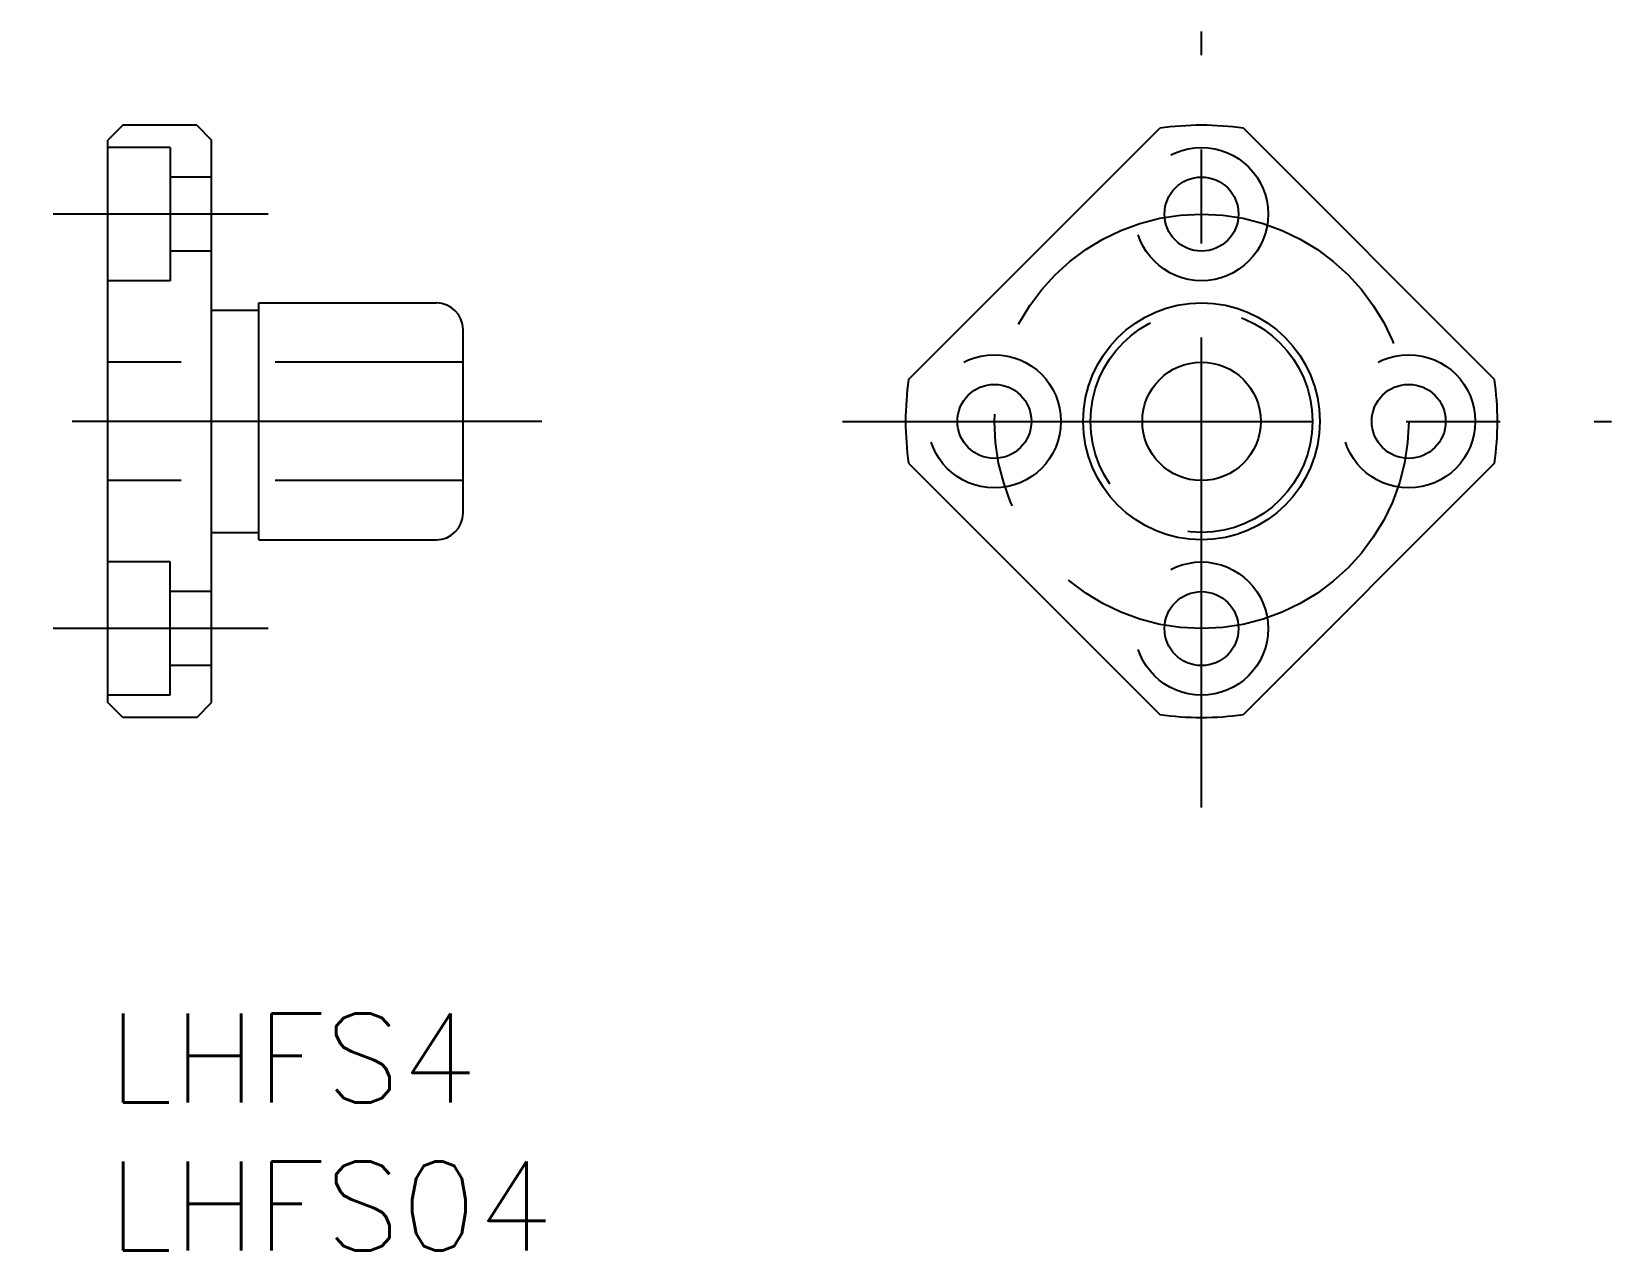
# Model space of a CAD drawing. Extents: x -2.6 to 50.8, y -8 to 33.2.
import ezdxf

# ---------------------------------------------------------------- set-up
doc = ezdxf.new("R2010")
doc.units = 0
doc.header["$LTSCALE"] = 0.5
doc.linetypes.add('CENTER', pattern=[50.8, 31.75, -6.35, 6.35, -6.35])
doc.linetypes.add('DASHED', pattern=[19.05, 12.7, -6.35])
for name, color, linetype in [('MSM_CENTER', 1, 'CENTER'), ('MSM_CONTINUOUS', 7, 'CONTINUOUS'), ('MSM_DASHED', 4, 'DASHED'), ('MSM_PART_NUMBER', 7, 'CONTINUOUS')]:
    doc.layers.add(name, color=color, linetype=linetype)
doc.styles.get("Standard").update_dxf_attribs({"font": 'txt.shx', "height": 1, "bigfont": 'bigfont.shx'})

# ---------------------------------------------------------------- blocks, each defined once
blk = doc.blocks.new('*U26')
at = {"layer": 'MSM_PART_NUMBER'}
blk.add_text('LHFS4', height=3, dxfattribs=at).set_placement((0, -3))
blk = doc.blocks.new('*U27')
at = {"layer": 'MSM_PART_NUMBER'}
blk.add_text('LHFS04', height=3, dxfattribs=at).set_placement((0, -8))

msp = doc.modelspace()

# ---------------------------------------------------------------- linework, layer by layer
at = {"layer": 'MSM_CENTER'}
for p, q in [((36.954, 6.962), (36.954, 33.163)), ((5.42, 27), (-1.847, 27)), ((14.667, 20), (-2.58, 20)), ((24.817, 20), (50.805, 20)), ((5.42, 13), (-1.847, 13))]:
    msp.add_line(p, q, dxfattribs=at)
msp.add_circle((36.954, 20), 7, dxfattribs=at)
at = {"layer": 'MSM_CONTINUOUS'}
for p, q in [((0.5, 30), (0, 29.5)), ((3, 30), (0.5, 30)), ((3, 30), (3.5, 29.5)), ((27.055, 21.414), (35.54, 29.899)), ((46.854, 21.414), (38.369, 29.899)), ((0, 10.5), (0, 29.5)), ((3.5, 10.5), (3.5, 29.5)), ((3.5, 23.75), (5.1, 23.75)), ((5.1, 24), (11.1, 24)), ((5.1, 16), (5.1, 24)), ((12, 16.9), (12, 23.1)), ((27.055, 18.586), (35.54, 10.101)), ((46.854, 18.586), (38.369, 10.101)), ((3.5, 16.25), (5.1, 16.25)), ((5.1, 16), (11.1, 16)), ((0.5, 10), (0, 10.5)), ((3, 10), (3.5, 10.5)), ((3, 10), (0.5, 10))]:
    msp.add_line(p, q, dxfattribs=at)
for centre, radius in [((36.954, 27), 1.25), ((36.954, 20), 4), ((36.954, 20), 2), ((29.954, 20), 1.25), ((43.954, 20), 1.25), ((36.954, 13), 1.25)]:
    msp.add_circle(centre, radius, dxfattribs=at)
for centre, radius, start, end in [((36.954, 20), 10, 81.8699, 98.1301), ((11.1, 23.1), 0.9, 0, 90), ((36.954, 20), 10, 171.8699, 188.1301), ((36.954, 20), 10, 351.8699, 8.1301), ((11.1, 16.9), 0.9, 270, 0), ((36.954, 20), 10, 261.8699, 278.1301)]:
    msp.add_arc(centre, radius, start, end, dxfattribs=at)
at = {"layer": 'MSM_DASHED'}
for p, q in [((2.1, 29.25), (0, 29.25)), ((2.1, 29.25), (2.1, 24.75)), ((3.5, 28.25), (2.1, 28.25)), ((3.5, 25.75), (2.1, 25.75)), ((2.1, 24.75), (0, 24.75)), ((12, 22), (0, 22)), ((12, 18), (0, 18)), ((2.1, 15.25), (0, 15.25)), ((2.1, 10.75), (2.1, 15.25)), ((3.5, 14.25), (2.1, 14.25)), ((3.5, 11.75), (2.1, 11.75)), ((2.1, 10.75), (0, 10.75))]:
    msp.add_line(p, q, dxfattribs=at)
for centre, radius in [((36.954, 27), 2.25), ((36.954, 20), 3.75), ((29.954, 20), 2.25), ((43.954, 20), 2.25), ((36.954, 13), 2.25)]:
    msp.add_circle(centre, radius, dxfattribs=at)

# ---------------------------------------------------------------- block references
at = {"layer": 'MSM_CONTINUOUS'}
for name in ['*U26', '*U27']:
    msp.add_blockref(name, (0, 0), dxfattribs=at)

doc.saveas('drawing.dxf')
